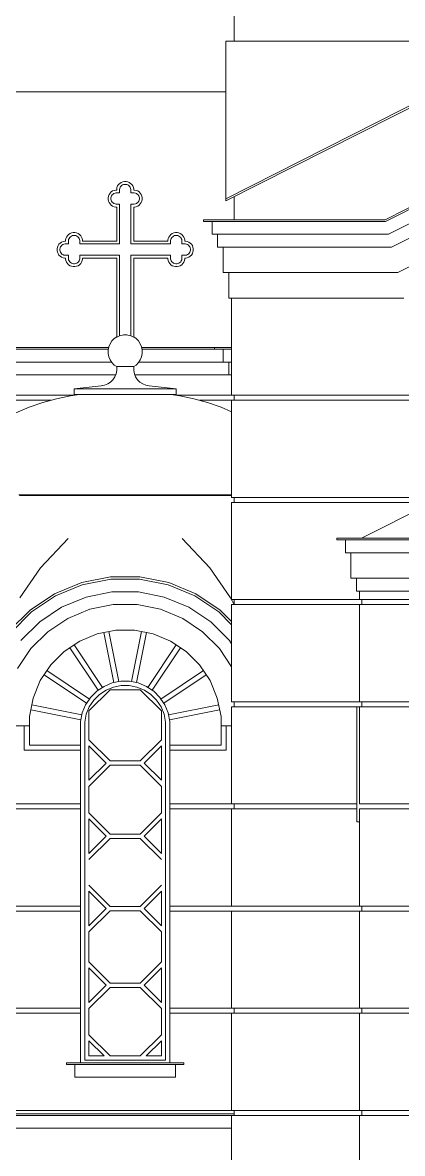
# Model space of a CAD drawing. Header units: millimetres. Extents: x -4890 to 184123, y 36 to 148549.
# Drawn here: x 81105 to 85564, y 115674 to 128955 of the extents above; entities that cross this region are included whole.
import ezdxf

# ---------------------------------------------------------------- set-up
doc = ezdxf.new("R2010")
doc.units = ezdxf.units.MM
doc.layers.add('Wall_Satelit', color=253, linetype='Continuous', lineweight=5)

msp = doc.modelspace()

# ---------------------------------------------------------------- linework, layer by layer
at = {"layer": 'Wall_Satelit'}
for p, q in [((83589.7, 128739), (83589.7, 129169)), ((83489.7, 126884.9), (83489.7, 128739)), ((83489.7, 128739), (87148.4, 128739)), ((83489.7, 126884.9), (87148.4, 128739)), ((83489.7, 126860.3), (87157.5, 128719)), ((85360.9, 126639), (89509.7, 128741.4)), ((85365.7, 126619), (89509.7, 128719)), ((85401.5, 126469), (89509.7, 128550.8)), ((85437.3, 126319), (89509.7, 128382.7)), ((78099.7, 128141.4), (83489.7, 128141.4)), ((85509, 126019), (89509.7, 128046.4)), ((82162.3, 126977.6), (82145.9, 126966.7)), ((82180.5, 126985.1), (82162.3, 126977.6)), ((82199.8, 126989), (82180.5, 126985.1)), ((82209.7, 126989), (82199.8, 126989)), ((82209.7, 126998.9), (82213.5, 127018.2)), ((82209.7, 126989), (82209.7, 126998.9)), ((82213.5, 127018.2), (82221.1, 127036.4)), ((82221.1, 127036.4), (82232, 127052.7)), ((82232, 127052.7), (82245.9, 127066.7)), ((82243, 126995.6), (82245.6, 127008.4)), ((82243, 126955.7), (82243, 126995.6)), ((82245.6, 127008.4), (82250.6, 127020.6)), ((82262.3, 127077.6), (82245.9, 127066.7)), ((82250.6, 127020.6), (82257.9, 127031.5)), ((82267.2, 127040.7), (82257.9, 127031.5)), ((82280.5, 127085.1), (82262.3, 127077.6)), ((82278.1, 127048.1), (82267.2, 127040.7)), ((82290.2, 127053.1), (82278.1, 127048.1)), ((82299.8, 127089), (82280.5, 127085.1)), ((82303.1, 127055.7), (82290.2, 127053.1)), ((82319.5, 127089), (82299.8, 127089)), ((82316.2, 127055.7), (82303.1, 127055.7)), ((82329.1, 127053.1), (82316.2, 127055.7)), ((82338.8, 127085.1), (82319.5, 127089)), ((82341.3, 127048.1), (82329.1, 127053.1)), ((82357, 127077.6), (82338.8, 127085.1)), ((82352.2, 127040.7), (82341.3, 127048.1)), ((82361.5, 127031.5), (82352.2, 127040.7)), ((82373.4, 127066.7), (82357, 127077.6)), ((82368.8, 127020.6), (82361.5, 127031.5)), ((82373.8, 127008.4), (82368.8, 127020.6)), ((82387.3, 127052.7), (82373.4, 127066.7)), ((82376.3, 126995.6), (82373.8, 127008.4)), ((82376.3, 126955.7), (82376.3, 126995.6)), ((82398.3, 127036.4), (82387.3, 127052.7)), ((82405.8, 127018.2), (82398.3, 127036.4)), ((82409.7, 126998.9), (82405.8, 127018.2)), ((82409.7, 126989), (82409.7, 126998.9)), ((82419.5, 126989), (82409.7, 126989)), ((82438.8, 126985.1), (82419.5, 126989)), ((82457, 126977.6), (82438.8, 126985.1)), ((82473.4, 126966.7), (82457, 126977.6)), ((82109.7, 126898.9), (82113.5, 126918.2)), ((82109.7, 126879.1), (82109.7, 126898.9)), ((82113.5, 126859.8), (82109.7, 126879.1)), ((82113.5, 126918.2), (82121.1, 126936.4)), ((82121.1, 126841.6), (82113.5, 126859.8)), ((82121.1, 126936.4), (82132, 126952.7)), ((82132, 126825.2), (82121.1, 126841.6)), ((82132, 126952.7), (82145.9, 126966.7)), ((82143, 126895.6), (82145.6, 126908.4)), ((82143, 126882.4), (82143, 126895.6)), ((82145.6, 126869.6), (82143, 126882.4)), ((82145.6, 126908.4), (82150.6, 126920.6)), ((82150.6, 126857.4), (82145.6, 126869.6)), ((82150.6, 126920.6), (82157.9, 126931.5)), ((82157.9, 126846.5), (82150.6, 126857.4)), ((82167.2, 126940.7), (82157.9, 126931.5)), ((82167.2, 126837.2), (82157.9, 126846.5)), ((82178.1, 126948.1), (82167.2, 126940.7)), ((82178.1, 126829.9), (82167.2, 126837.2)), ((82190.2, 126953.1), (82178.1, 126948.1)), ((82203.1, 126955.7), (82190.2, 126953.1)), ((82243, 126955.7), (82203.1, 126955.7)), ((82416.2, 126955.7), (82376.3, 126955.7)), ((82429.1, 126953.1), (82416.2, 126955.7)), ((82441.3, 126948.1), (82429.1, 126953.1)), ((82452.2, 126940.7), (82441.3, 126948.1)), ((82452.2, 126837.2), (82441.3, 126829.9)), ((82461.5, 126931.5), (82452.2, 126940.7)), ((82452.2, 126837.2), (82461.5, 126846.5)), ((82468.8, 126920.6), (82461.5, 126931.5)), ((82461.5, 126846.5), (82468.8, 126857.4)), ((82473.8, 126908.4), (82468.8, 126920.6)), ((82468.8, 126857.4), (82473.8, 126869.6)), ((82487.3, 126952.7), (82473.4, 126966.7)), ((82476.3, 126895.6), (82473.8, 126908.4)), ((82473.8, 126869.6), (82476.3, 126882.4)), ((82476.3, 126882.4), (82476.3, 126895.6)), ((82498.3, 126936.4), (82487.3, 126952.7)), ((82487.3, 126825.2), (82498.3, 126841.6)), ((82505.8, 126918.2), (82498.3, 126936.4)), ((82498.3, 126841.6), (82505.8, 126859.8)), ((82509.7, 126898.9), (82505.8, 126918.2)), ((82505.8, 126859.8), (82509.7, 126879.1)), ((82509.7, 126879.1), (82509.7, 126898.9)), ((83489.7, 126860.3), (83489.7, 126884.9)), ((83589.7, 126639), (83589.7, 126911)), ((82145.9, 126811.3), (82132, 126825.2)), ((82162.3, 126800.4), (82145.9, 126811.3)), ((82180.5, 126792.8), (82162.3, 126800.4)), ((82190.2, 126824.9), (82178.1, 126829.9)), ((82199.8, 126789), (82180.5, 126792.8)), ((82203.1, 126822.3), (82190.2, 126824.9)), ((82209.7, 126789), (82199.8, 126789)), ((82243, 126822.3), (82203.1, 126822.3)), ((82209.7, 126389), (82209.7, 126789)), ((82243, 126355.7), (82243, 126822.3)), ((82416.2, 126822.3), (82376.3, 126822.3)), ((82376.3, 126355.7), (82376.3, 126822.3)), ((82419.5, 126789), (82409.7, 126789)), ((82409.7, 126389), (82409.7, 126789)), ((82429.1, 126824.9), (82416.2, 126822.3)), ((82438.8, 126792.8), (82419.5, 126789)), ((82441.3, 126829.9), (82429.1, 126824.9)), ((82457, 126800.4), (82438.8, 126792.8)), ((82473.4, 126811.3), (82457, 126800.4)), ((82473.4, 126811.3), (82487.3, 126825.2)), ((83229.7, 126619), (83229.7, 126639)), ((83229.7, 126639), (85360.9, 126639)), ((83229.7, 126619), (85365.7, 126619)), ((83329.7, 126469), (83329.7, 126619)), ((81621.1, 126436.4), (81632, 126452.7)), ((81632, 126452.7), (81645.9, 126466.7)), ((81662.3, 126477.6), (81645.9, 126466.7)), ((81667.2, 126440.7), (81657.9, 126431.5)), ((81680.5, 126485.1), (81662.3, 126477.6)), ((81678.1, 126448.1), (81667.2, 126440.7)), ((81690.2, 126453.1), (81678.1, 126448.1)), ((81699.8, 126489), (81680.5, 126485.1)), ((81703.1, 126455.7), (81690.2, 126453.1)), ((81719.5, 126489), (81699.8, 126489)), ((81716.2, 126455.7), (81703.1, 126455.7)), ((81729.1, 126453.1), (81716.2, 126455.7)), ((81738.8, 126485.1), (81719.5, 126489)), ((81741.3, 126448.1), (81729.1, 126453.1)), ((81757, 126477.6), (81738.8, 126485.1)), ((81752.2, 126440.7), (81741.3, 126448.1)), ((81761.5, 126431.5), (81752.2, 126440.7)), ((81773.4, 126466.7), (81757, 126477.6)), ((81787.3, 126452.7), (81773.4, 126466.7)), ((81798.3, 126436.4), (81787.3, 126452.7)), ((82821.1, 126436.4), (82832, 126452.7)), ((82832, 126452.7), (82845.9, 126466.7)), ((82862.3, 126477.6), (82845.9, 126466.7)), ((82867.2, 126440.7), (82857.9, 126431.5)), ((82880.5, 126485.1), (82862.3, 126477.6)), ((82878.1, 126448.1), (82867.2, 126440.7)), ((82890.2, 126453.1), (82878.1, 126448.1)), ((82899.8, 126489), (82880.5, 126485.1)), ((82903.1, 126455.7), (82890.2, 126453.1)), ((82919.5, 126489), (82899.8, 126489)), ((82916.2, 126455.7), (82903.1, 126455.7)), ((82929.1, 126453.1), (82916.2, 126455.7)), ((82938.8, 126485.1), (82919.5, 126489)), ((82941.3, 126448.1), (82929.1, 126453.1)), ((82957, 126477.6), (82938.8, 126485.1)), ((82952.2, 126440.7), (82941.3, 126448.1)), ((82961.5, 126431.5), (82952.2, 126440.7)), ((82973.4, 126466.7), (82957, 126477.6)), ((82987.3, 126452.7), (82973.4, 126466.7)), ((82998.3, 126436.4), (82987.3, 126452.7)), ((83329.7, 126469), (85401.5, 126469)), ((83394.7, 126319), (83394.7, 126469)), ((81509.7, 126298.9), (81513.5, 126318.2)), ((81513.5, 126318.2), (81521.1, 126336.4)), ((81521.1, 126336.4), (81532, 126352.7)), ((81532, 126352.7), (81545.9, 126366.7)), ((81543, 126295.6), (81545.6, 126308.4)), ((81545.6, 126308.4), (81550.6, 126320.6)), ((81562.3, 126377.6), (81545.9, 126366.7)), ((81550.6, 126320.6), (81557.9, 126331.5)), ((81567.2, 126340.7), (81557.9, 126331.5)), ((81580.5, 126385.1), (81562.3, 126377.6)), ((81578.1, 126348.1), (81567.2, 126340.7)), ((81590.2, 126353.1), (81578.1, 126348.1)), ((81599.8, 126389), (81580.5, 126385.1)), ((81603.1, 126355.7), (81590.2, 126353.1)), ((81609.7, 126389), (81599.8, 126389)), ((81643, 126355.7), (81603.1, 126355.7)), ((81609.7, 126398.9), (81613.5, 126418.2)), ((81609.7, 126389), (81609.7, 126398.9)), ((81613.5, 126418.2), (81621.1, 126436.4)), ((81643, 126395.6), (81645.6, 126408.4)), ((81643, 126355.7), (81643, 126395.6)), ((81645.6, 126408.4), (81650.6, 126420.6)), ((81650.6, 126420.6), (81657.9, 126431.5)), ((81768.8, 126420.6), (81761.5, 126431.5)), ((81773.8, 126408.4), (81768.8, 126420.6)), ((81776.3, 126395.6), (81773.8, 126408.4)), ((81776.3, 126355.7), (81776.3, 126395.6)), ((82243, 126355.7), (81776.3, 126355.7)), ((81805.8, 126418.2), (81798.3, 126436.4)), ((81809.7, 126398.9), (81805.8, 126418.2)), ((81809.7, 126389), (81809.7, 126398.9)), ((82209.7, 126389), (81809.7, 126389)), ((82843, 126355.7), (82376.3, 126355.7)), ((82809.7, 126389), (82409.7, 126389)), ((82809.7, 126398.9), (82813.5, 126418.2)), ((82809.7, 126389), (82809.7, 126398.9)), ((82813.5, 126418.2), (82821.1, 126436.4)), ((82843, 126395.6), (82845.6, 126408.4)), ((82843, 126355.7), (82843, 126395.6)), ((82845.6, 126408.4), (82850.6, 126420.6)), ((82850.6, 126420.6), (82857.9, 126431.5)), ((82968.8, 126420.6), (82961.5, 126431.5)), ((82973.8, 126408.4), (82968.8, 126420.6)), ((82976.3, 126395.6), (82973.8, 126408.4)), ((82976.3, 126355.7), (82976.3, 126395.6)), ((83016.2, 126355.7), (82976.3, 126355.7)), ((83005.8, 126418.2), (82998.3, 126436.4)), ((83009.7, 126398.9), (83005.8, 126418.2)), ((83009.7, 126389), (83009.7, 126398.9)), ((83019.5, 126389), (83009.7, 126389)), ((83029.1, 126353.1), (83016.2, 126355.7)), ((83038.8, 126385.1), (83019.5, 126389)), ((83041.3, 126348.1), (83029.1, 126353.1)), ((83057, 126377.6), (83038.8, 126385.1)), ((83052.2, 126340.7), (83041.3, 126348.1)), ((83061.5, 126331.5), (83052.2, 126340.7)), ((83073.4, 126366.7), (83057, 126377.6)), ((83068.8, 126320.6), (83061.5, 126331.5)), ((83073.8, 126308.4), (83068.8, 126320.6)), ((83087.3, 126352.7), (83073.4, 126366.7)), ((83076.3, 126295.6), (83073.8, 126308.4)), ((83098.3, 126336.4), (83087.3, 126352.7)), ((83105.8, 126318.2), (83098.3, 126336.4)), ((83109.7, 126298.9), (83105.8, 126318.2)), ((83394.7, 126319), (85437.3, 126319)), ((83459.7, 126019), (83459.7, 126319)), ((81509.7, 126279.1), (81509.7, 126298.9)), ((81513.5, 126259.8), (81509.7, 126279.1)), ((81521.1, 126241.6), (81513.5, 126259.8)), ((81532, 126225.2), (81521.1, 126241.6)), ((81545.9, 126211.3), (81532, 126225.2)), ((81543, 126282.4), (81543, 126295.6)), ((81545.6, 126269.6), (81543, 126282.4)), ((81550.6, 126257.4), (81545.6, 126269.6)), ((81562.3, 126200.4), (81545.9, 126211.3)), ((81557.9, 126246.5), (81550.6, 126257.4)), ((81567.2, 126237.2), (81557.9, 126246.5)), ((81580.5, 126192.8), (81562.3, 126200.4)), ((81578.1, 126229.9), (81567.2, 126237.2)), ((81590.2, 126224.9), (81578.1, 126229.9)), ((81599.8, 126189), (81580.5, 126192.8)), ((81603.1, 126222.3), (81590.2, 126224.9)), ((81609.7, 126189), (81599.8, 126189)), ((81643, 126222.3), (81603.1, 126222.3)), ((81609.7, 126179.1), (81609.7, 126189)), ((81613.5, 126159.8), (81609.7, 126179.1)), ((81643, 126182.4), (81643, 126222.3)), ((81645.6, 126169.6), (81643, 126182.4)), ((81773.8, 126169.6), (81776.3, 126182.4)), ((82243, 126222.3), (81776.3, 126222.3)), ((81776.3, 126182.4), (81776.3, 126222.3)), ((81805.8, 126159.8), (81809.7, 126179.1)), ((82209.7, 126189), (81809.7, 126189)), ((81809.7, 126179.1), (81809.7, 126189)), ((82209.7, 125259.2), (82209.7, 126189)), ((82243, 125274.7), (82243, 126222.3)), ((82376.3, 125274.7), (82376.3, 126222.3)), ((82843, 126222.3), (82376.3, 126222.3)), ((82409.7, 125259.2), (82409.7, 126189)), ((82809.7, 126189), (82409.7, 126189)), ((82809.7, 126179.1), (82809.7, 126189)), ((82813.5, 126159.8), (82809.7, 126179.1)), ((82843, 126182.4), (82843, 126222.3)), ((82845.6, 126169.6), (82843, 126182.4)), ((82973.8, 126169.6), (82976.3, 126182.4)), ((83016.2, 126222.3), (82976.3, 126222.3)), ((82976.3, 126182.4), (82976.3, 126222.3)), ((83005.8, 126159.8), (83009.7, 126179.1)), ((83019.5, 126189), (83009.7, 126189)), ((83009.7, 126179.1), (83009.7, 126189)), ((83029.1, 126224.9), (83016.2, 126222.3)), ((83038.8, 126192.8), (83019.5, 126189)), ((83041.3, 126229.9), (83029.1, 126224.9)), ((83057, 126200.4), (83038.8, 126192.8)), ((83052.2, 126237.2), (83041.3, 126229.9)), ((83052.2, 126237.2), (83061.5, 126246.5)), ((83073.4, 126211.3), (83057, 126200.4)), ((83061.5, 126246.5), (83068.8, 126257.4)), ((83068.8, 126257.4), (83073.8, 126269.6)), ((83073.4, 126211.3), (83087.3, 126225.2)), ((83073.8, 126269.6), (83076.3, 126282.4)), ((83076.3, 126282.4), (83076.3, 126295.6)), ((83087.3, 126225.2), (83098.3, 126241.6)), ((83098.3, 126241.6), (83105.8, 126259.8)), ((83105.8, 126259.8), (83109.7, 126279.1)), ((83109.7, 126279.1), (83109.7, 126298.9)), ((81621.1, 126141.6), (81613.5, 126159.8)), ((81632, 126125.2), (81621.1, 126141.6)), ((81645.9, 126111.3), (81632, 126125.2)), ((81650.6, 126157.4), (81645.6, 126169.6)), ((81662.3, 126100.4), (81645.9, 126111.3)), ((81657.9, 126146.5), (81650.6, 126157.4)), ((81667.2, 126137.2), (81657.9, 126146.5)), ((81680.5, 126092.8), (81662.3, 126100.4)), ((81678.1, 126129.9), (81667.2, 126137.2)), ((81690.2, 126124.9), (81678.1, 126129.9)), ((81699.8, 126089), (81680.5, 126092.8)), ((81703.1, 126122.3), (81690.2, 126124.9)), ((81719.5, 126089), (81699.8, 126089)), ((81716.2, 126122.3), (81703.1, 126122.3)), ((81729.1, 126124.9), (81716.2, 126122.3)), ((81738.8, 126092.8), (81719.5, 126089)), ((81741.3, 126129.9), (81729.1, 126124.9)), ((81757, 126100.4), (81738.8, 126092.8)), ((81752.2, 126137.2), (81741.3, 126129.9)), ((81752.2, 126137.2), (81761.5, 126146.5)), ((81773.4, 126111.3), (81757, 126100.4)), ((81761.5, 126146.5), (81768.8, 126157.4)), ((81768.8, 126157.4), (81773.8, 126169.6)), ((81773.4, 126111.3), (81787.3, 126125.2)), ((81787.3, 126125.2), (81798.3, 126141.6)), ((81798.3, 126141.6), (81805.8, 126159.8)), ((82821.1, 126141.6), (82813.5, 126159.8)), ((82832, 126125.2), (82821.1, 126141.6)), ((82845.9, 126111.3), (82832, 126125.2)), ((82850.6, 126157.4), (82845.6, 126169.6)), ((82862.3, 126100.4), (82845.9, 126111.3)), ((82857.9, 126146.5), (82850.6, 126157.4)), ((82867.2, 126137.2), (82857.9, 126146.5)), ((82880.5, 126092.8), (82862.3, 126100.4)), ((82878.1, 126129.9), (82867.2, 126137.2)), ((82890.2, 126124.9), (82878.1, 126129.9)), ((82899.8, 126089), (82880.5, 126092.8)), ((82903.1, 126122.3), (82890.2, 126124.9)), ((82919.5, 126089), (82899.8, 126089)), ((82916.2, 126122.3), (82903.1, 126122.3)), ((82929.1, 126124.9), (82916.2, 126122.3)), ((82938.8, 126092.8), (82919.5, 126089)), ((82941.3, 126129.9), (82929.1, 126124.9)), ((82957, 126100.4), (82938.8, 126092.8)), ((82952.2, 126137.2), (82941.3, 126129.9)), ((82952.2, 126137.2), (82961.5, 126146.5)), ((82973.4, 126111.3), (82957, 126100.4)), ((82961.5, 126146.5), (82968.8, 126157.4)), ((82968.8, 126157.4), (82973.8, 126169.6)), ((82973.4, 126111.3), (82987.3, 126125.2)), ((82987.3, 126125.2), (82998.3, 126141.6)), ((82998.3, 126141.6), (83005.8, 126159.8)), ((83459.7, 126019), (85509, 126019)), ((83524.7, 125719), (83524.7, 126019)), ((85368.2, 126019), (85368.2, 126020.2)), ((83524.7, 125719), (85580.7, 125719)), ((83559.7, 124579), (83559.7, 125719)), ((82154.3, 125216.5), (82182.2, 125244.4)), ((82209.7, 125262.7), (82182.2, 125244.4)), ((82220.9, 125266.2), (82209.7, 125259.2)), ((82243, 125274.7), (82220.9, 125266.2)), ((82253.5, 125281.3), (82243, 125277.1)), ((82254.7, 125281.6), (82253.5, 125281.3)), ((82278.5, 125285.9), (82254.7, 125281.6)), ((82289.4, 125287.7), (82278.5, 125285.9)), ((82296, 125288.6), (82289.4, 125287.7)), ((82299.2, 125289), (82296, 125288.6)), ((82300.3, 125289), (82299.2, 125289)), ((82303.9, 125289), (82300.3, 125289)), ((82307.7, 125289), (82303.9, 125289)), ((82311.6, 125289), (82307.7, 125289)), ((82315.4, 125289), (82311.6, 125289)), ((82319, 125289), (82315.4, 125289)), ((82320.2, 125289), (82319, 125289)), ((82323.3, 125288.6), (82320.2, 125289)), ((82330, 125287.7), (82323.3, 125288.6)), ((82340.9, 125285.9), (82330, 125287.7)), ((82364.6, 125281.6), (82340.9, 125285.9)), ((82365.8, 125281.3), (82364.6, 125281.6)), ((82376.3, 125277.1), (82365.8, 125281.3)), ((82398.4, 125266.2), (82376.3, 125274.7)), ((82409.7, 125259.2), (82398.4, 125266.2)), ((82437.2, 125244.4), (82409.7, 125262.7)), ((82465, 125216.5), (82437.2, 125244.4)), ((77934.7, 125139), (82115.7, 125139)), ((77934.7, 125119), (82111.7, 125119)), ((82109.7, 125108.7), (82117.4, 125147.3)), ((82117.4, 125147.3), (82132.4, 125183.7)), ((82132.4, 125183.7), (82154.3, 125216.5)), ((82486.9, 125183.7), (82465, 125216.5)), ((82502, 125147.3), (82486.9, 125183.7)), ((82509.7, 125108.7), (82502, 125147.3)), ((82503.6, 125139), (83359.7, 125139)), ((82507.6, 125119), (83359.7, 125119)), ((83359.7, 125119), (83359.7, 125139)), ((83359.7, 125139), (83559.7, 125139)), ((83359.7, 125119), (83559.7, 125119)), ((83459.7, 124969), (83459.7, 125119)), ((85084.9, 122899.1), (89508.4, 125140.7)), ((82109.7, 125069.3), (82109.7, 125108.7)), ((82117.4, 125030.7), (82109.7, 125069.3)), ((82132.4, 124994.2), (82117.4, 125030.7)), ((82154.3, 124961.5), (82132.4, 124994.2)), ((82465, 124961.5), (82486.9, 124994.2)), ((82486.9, 124994.2), (82502, 125030.7)), ((82502, 125030.7), (82509.7, 125069.3)), ((82509.7, 125069.3), (82509.7, 125108.7)), ((78034.7, 124969), (82149.3, 124969)), ((82182.2, 124933.6), (82154.3, 124961.5)), ((82209.7, 124915.2), (82182.2, 124933.6)), ((82202, 124830.6), (82209.7, 124869.2)), ((82213.5, 124915.2), (82209.7, 124915.2)), ((82209.7, 124869.2), (82209.7, 124915.2)), ((82221.1, 124915.2), (82213.5, 124915.2)), ((82232, 124915.2), (82221.1, 124915.2)), ((82245.9, 124915.2), (82232, 124915.2)), ((82262.3, 124915.2), (82245.9, 124915.2)), ((82280.5, 124915.2), (82262.3, 124915.2)), ((82299.8, 124915.2), (82280.5, 124915.2)), ((82319.5, 124915.2), (82299.8, 124915.2)), ((82338.8, 124915.2), (82319.5, 124915.2)), ((82357, 124915.2), (82338.8, 124915.2)), ((82373.4, 124915.2), (82357, 124915.2)), ((82387.3, 124915.2), (82373.4, 124915.2)), ((82398.3, 124915.2), (82387.3, 124915.2)), ((82405.8, 124915.2), (82398.3, 124915.2)), ((82409.7, 124915.2), (82405.8, 124915.2)), ((82437.2, 124933.6), (82409.7, 124915.2)), ((82409.7, 124869.2), (82409.7, 124915.2)), ((82417.4, 124830.6), (82409.7, 124869.2)), ((82437.2, 124933.6), (82465, 124961.5)), ((82470, 124969), (83459.7, 124969)), ((83459.7, 124969), (83559.7, 124969)), ((83524.7, 124819), (83524.7, 124969)), ((78099.7, 124819), (82197.1, 124819)), ((82068, 124696.6), (82104.4, 124711.7)), ((82104.4, 124711.7), (82137.2, 124733.6)), ((82137.2, 124733.6), (82165, 124761.5)), ((82165, 124761.5), (82186.9, 124794.2)), ((82186.9, 124794.2), (82202, 124830.6)), ((82432.4, 124794.2), (82417.4, 124830.6)), ((82422.2, 124819), (83524.7, 124819)), ((82454.3, 124761.5), (82432.4, 124794.2)), ((82482.2, 124733.6), (82454.3, 124761.5)), ((82482.2, 124733.6), (82514.9, 124711.7)), ((82514.9, 124711.7), (82551.3, 124696.6)), ((83524.7, 124819), (83559.7, 124819)), ((77559.7, 124579), (81707.5, 124579)), ((81667.8, 124572.9), (81772.6, 124589)), ((81709.7, 124655.6), (82029.4, 124689)), ((81709.7, 124589), (81709.7, 124655.6)), ((81709.7, 124655.6), (81732.7, 124655.6)), ((81709.7, 124589), (81732.7, 124589)), ((81732.7, 124655.6), (81778, 124655.6)), ((81732.7, 124589), (81778, 124589)), ((81778, 124655.6), (81843.6, 124655.6)), ((81778, 124589), (81843.6, 124589)), ((81843.6, 124655.6), (81927.2, 124655.6)), ((81843.6, 124589), (81927.2, 124589)), ((81927.2, 124655.6), (82025.5, 124655.6)), ((81927.2, 124589), (82025.5, 124589)), ((82025.5, 124655.6), (82134.7, 124655.6)), ((82025.5, 124589), (82134.7, 124589)), ((82029.4, 124689), (82068, 124696.6)), ((82134.7, 124655.6), (82250.6, 124655.6)), ((82134.7, 124589), (82250.6, 124589)), ((82250.6, 124655.6), (82368.8, 124655.6)), ((82250.6, 124589), (82368.8, 124589)), ((82368.8, 124655.6), (82484.7, 124655.6)), ((82368.8, 124589), (82484.7, 124589)), ((82484.7, 124655.6), (82593.9, 124655.6)), ((82484.7, 124589), (82593.9, 124589)), ((82551.3, 124696.6), (82590, 124689)), ((82590, 124689), (82909.7, 124655.6)), ((82593.9, 124655.6), (82692.1, 124655.6)), ((82593.9, 124589), (82692.1, 124589)), ((82692.1, 124655.6), (82775.7, 124655.6)), ((82692.1, 124589), (82775.7, 124589)), ((82775.7, 124655.6), (82841.4, 124655.6)), ((82775.7, 124589), (82841.4, 124589)), ((82841.4, 124655.6), (82886.6, 124655.6)), ((82841.4, 124589), (82886.6, 124589)), ((82846.7, 124589), (82951.6, 124572.9)), ((82886.6, 124655.6), (82909.7, 124655.6)), ((82886.6, 124589), (82909.7, 124589)), ((82909.7, 124589), (82909.7, 124655.6)), ((82911.8, 124579), (83559.7, 124579)), ((83559.7, 124579), (88399.9, 124579)), ((83589.7, 124519), (83589.7, 124579)), ((77559.7, 124519), (81437.9, 124519)), ((81182.5, 124436.7), (81341.4, 124491.9)), ((81341.4, 124491.9), (81503.4, 124537.4)), ((81503.4, 124537.4), (81667.8, 124572.9)), ((82951.6, 124572.9), (83116, 124537.4)), ((83116, 124537.4), (83277.9, 124491.9)), ((83181.5, 124519), (83559.7, 124519)), ((83277.9, 124491.9), (83436.8, 124436.7)), ((83559.7, 124519), (88281.5, 124519)), ((83559.7, 123379), (83559.7, 124519)), ((81027.3, 124372), (81182.5, 124436.7)), ((83436.8, 124436.7), (83559.7, 124385.5)), ((81060.6, 123409.7), (81270.9, 123409.7)), ((81067, 123401.1), (81276.2, 123401.1)), ((81270.9, 123409.7), (81491.2, 123409.7)), ((81276.2, 123401.1), (81495.4, 123401.1)), ((81491.2, 123409.7), (81719.3, 123409.7)), ((81495.4, 123401.1), (81722.4, 123401.1)), ((81719.3, 123409.7), (81953.2, 123409.7)), ((81722.4, 123401.1), (81955, 123401.1)), ((81953.2, 123409.7), (82190.5, 123409.7)), ((81955, 123401.1), (82191.1, 123401.1)), ((82190.5, 123409.7), (82428.9, 123409.7)), ((82191.1, 123401.1), (82428.3, 123401.1)), ((82428.3, 123401.1), (82664.3, 123401.1)), ((82428.9, 123409.7), (82666.2, 123409.7)), ((82664.3, 123401.1), (82897, 123401.1)), ((82666.2, 123409.7), (82900, 123409.7)), ((82897, 123401.1), (83124, 123401.1)), ((82900, 123409.7), (83128.2, 123409.7)), ((83124, 123401.1), (83343.1, 123401.1)), ((83128.2, 123409.7), (83348.5, 123409.7)), ((83343.1, 123401.1), (83552.3, 123401.1)), ((83348.5, 123409.7), (83558.8, 123409.7)), ((83552.3, 123401.1), (83559.7, 123401.1)), ((83559.7, 123379), (86031.9, 123379)), ((83559.7, 123319), (85913.5, 123319)), ((83559.7, 122179), (83559.7, 123319)), ((83589.7, 123319), (83589.7, 123379)), ((81316.8, 122551.6), (81641.9, 122895.4)), ((83302.6, 122551.6), (82977.5, 122895.4)), ((84794.7, 122879.1), (84794.7, 122899.1)), ((84794.7, 122899.1), (86727.5, 122899.1)), ((84794.7, 122879.1), (86727.5, 122879.1)), ((84894.7, 122729.1), (84894.7, 122879.1)), ((84894.7, 122729.1), (86768.9, 122729.1)), ((84959.7, 122429.1), (84959.7, 122729.1)), ((83165.5, 122696.5), (83167.1, 122696.5)), ((81073.4, 122200.4), (81316.8, 122551.6)), ((83546, 122200.4), (83302.6, 122551.6)), ((81480.1, 122246), (81798.8, 122378)), ((81492.6, 122222.6), (81806.5, 122352.6)), ((81798.8, 122378), (82137.2, 122445.3)), ((81806.5, 122352.6), (82139.8, 122419)), ((82137.2, 122445.3), (82309.7, 122445.3)), ((82139.8, 122419), (82309.7, 122419)), ((82309.7, 122445.3), (82482.2, 122445.3)), ((82309.7, 122419), (82479.6, 122419)), ((82479.6, 122419), (82812.8, 122352.6)), ((82482.2, 122445.3), (82820.5, 122378)), ((82812.8, 122352.6), (83126.8, 122222.6)), ((82820.5, 122378), (83139.3, 122246)), ((84959.7, 122429.1), (86795.8, 122429.1)), ((85024.7, 122279.1), (85024.7, 122429.1)), ((81193.3, 122054.3), (81480.1, 122246)), ((81210, 122033.8), (81492.6, 122222.6)), ((81563.6, 122089.7), (81850.3, 122208.4)), ((81850.3, 122208.4), (82154.5, 122269)), ((82154.5, 122269), (82464.8, 122269)), ((82464.8, 122269), (82769.1, 122208.4)), ((82769.1, 122208.4), (83055.7, 122089.7)), ((83126.8, 122222.6), (83409.3, 122033.8)), ((83139.3, 122246), (83426.1, 122054.3)), ((83588.6, 122119), (83546, 122200.4)), ((85024.7, 122279.1), (86822.7, 122279.1)), ((85059.7, 122179), (85059.7, 122279.1)), ((81305.7, 121917.3), (81563.6, 122089.7)), ((81634.7, 121956.8), (81894, 122064.2)), ((81894, 122064.2), (82169.3, 122119)), ((82169.3, 122119), (82450, 122119)), ((82450, 122119), (82725.3, 122064.2)), ((82725.3, 122064.2), (82984.7, 121956.8)), ((83055.7, 122089.7), (83313.7, 121917.3)), ((83559.7, 122179), (85059.7, 122179)), ((83559.7, 122119), (85059.7, 122119)), ((83559.7, 120979), (83559.7, 122119)), ((83589.7, 122119), (83589.7, 122179)), ((85059.7, 122179), (86837.2, 122179)), ((85059.7, 120979), (85059.7, 122119)), ((85059.7, 122119), (86837.2, 122119)), ((85089.7, 122119), (85089.7, 122179)), ((80949.3, 121810.4), (81193.3, 122054.3)), ((80969.8, 121793.6), (81210, 122033.8)), ((81401.3, 121800.8), (81634.7, 121956.8)), ((82984.7, 121956.8), (83218.1, 121800.8)), ((83409.3, 122033.8), (83559.7, 121883.5)), ((83426.1, 122054.3), (83559.7, 121920.7)), ((81086.3, 121698), (81305.7, 121917.3)), ((81202.8, 121602.3), (81401.3, 121800.8)), ((81981.5, 121775.7), (82198.9, 121819)), ((82177.8, 121203), (82060.8, 121791.5)), ((82236.7, 121214.7), (82119.6, 121803.2)), ((82198.9, 121819), (82420.5, 121819)), ((82382.7, 121214.7), (82499.7, 121803.2)), ((82420.5, 121819), (82637.8, 121775.7)), ((82441.5, 121203), (82558.6, 121791.5)), ((83218.1, 121800.8), (83416.5, 121602.3)), ((83313.7, 121917.3), (83533.1, 121698)), ((81592.5, 121567.8), (81776.8, 121690.9)), ((81776.8, 121690.9), (81981.5, 121775.7)), ((82637.8, 121775.7), (82842.6, 121690.9)), ((82842.6, 121690.9), (83026.8, 121567.8)), ((83559.7, 121658.1), (83533.1, 121698)), ((81046.9, 121368.9), (81202.8, 121602.3)), ((81435.8, 121411.1), (81592.5, 121567.8)), ((81993.1, 121113.8), (81659.7, 121612.7)), ((82042.9, 121147.1), (81709.6, 121646)), ((82576.4, 121147.1), (82909.7, 121646)), ((82626.3, 121113.8), (82959.6, 121612.7)), ((83026.8, 121567.8), (83183.5, 121411.1)), ((83559.7, 121388.1), (83416.5, 121602.3)), ((81312.7, 121226.8), (81435.8, 121411.1)), ((83306.6, 121226.8), (83183.5, 121411.1)), ((81357.6, 121294), (81856.5, 120960.7)), ((81390.9, 121343.9), (81889.8, 121010.6)), ((82729.5, 121010.6), (83228.4, 121343.9)), ((82762.9, 120960.7), (83261.7, 121294)), ((81227.9, 121022.1), (81312.7, 121226.8)), ((81993.1, 121113.8), (82061, 121159.2)), ((82042.9, 121147.1), (82061, 121159.2)), ((82061, 121159.2), (82156.5, 121198.8)), ((82084.7, 121114.9), (82171.1, 121150.7)), ((82156.5, 121198.8), (82177.8, 121203)), ((82171.1, 121150.7), (82262.9, 121169)), ((82177.8, 121203), (82236.7, 121214.7)), ((82236.7, 121214.7), (82258, 121219)), ((82258, 121219), (82361.4, 121219)), ((82262.9, 121169), (82356.5, 121169)), ((82356.5, 121169), (82448.2, 121150.7)), ((82361.4, 121219), (82382.7, 121214.7)), ((82382.7, 121214.7), (82441.5, 121203)), ((82441.5, 121203), (82462.8, 121198.8)), ((82448.2, 121150.7), (82534.7, 121114.9)), ((82462.8, 121198.8), (82558.4, 121159.2)), ((82558.4, 121159.2), (82626.3, 121113.8)), ((82558.4, 121159.2), (82576.4, 121147.1)), ((83391.4, 121022.1), (83306.6, 121226.8)), ((81184.7, 120804.7), (81227.9, 121022.1)), ((81844.4, 120942.6), (81889.8, 121010.6)), ((81884.7, 120870), (82133.6, 121119)), ((81888.7, 120918.9), (81940.7, 120996.7)), ((81889.8, 121010.6), (81901.9, 121028.6)), ((81901.9, 121028.6), (81975, 121101.7)), ((81940.7, 120996.7), (82006.9, 121062.9)), ((81975, 121101.7), (81993.1, 121113.8)), ((82006.9, 121062.9), (82084.7, 121114.9)), ((82133.6, 121119), (82485.7, 121119)), ((82734.7, 120870), (82485.7, 121119)), ((82534.7, 121114.9), (82612.5, 121062.9)), ((82612.5, 121062.9), (82678.6, 120996.7)), ((82626.3, 121113.8), (82644.3, 121101.7)), ((82717.5, 121028.6), (82644.3, 121101.7)), ((82730.6, 120918.9), (82678.6, 120996.7)), ((82729.5, 121010.6), (82717.5, 121028.6)), ((82774.9, 120942.6), (82729.5, 121010.6)), ((83434.7, 120804.7), (83391.4, 121022.1)), ((81200.4, 120884), (81788.9, 120767)), ((81212.1, 120942.8), (81800.6, 120825.8)), ((81804.8, 120847.1), (81844.4, 120942.6)), ((81844.4, 120942.6), (81856.5, 120960.7)), ((81852.9, 120832.5), (81888.7, 120918.9)), ((81884.7, 120532.9), (81884.7, 120870)), ((82766.4, 120832.5), (82730.6, 120918.9)), ((82734.7, 120532.9), (82734.7, 120870)), ((82774.9, 120942.6), (82762.9, 120960.7)), ((82814.5, 120847.1), (82774.9, 120942.6)), ((82818.7, 120825.8), (83407.2, 120942.8)), ((82830.4, 120767), (83418.9, 120884)), ((83559.7, 120979), (85059.7, 120979)), ((83559.7, 120919), (85029.7, 120919)), ((83559.7, 120919), (85029.7, 120919)), ((83559.7, 119779), (83559.7, 120919)), ((83589.7, 120919), (83589.7, 120979)), ((85029.7, 120903.2), (85029.7, 120919)), ((85029.7, 120919), (85059.7, 120919)), ((85029.7, 120919), (85059.7, 120919)), ((85029.7, 120891.6), (85029.7, 120903.2)), ((85029.7, 120875.7), (85029.7, 120891.6)), ((85029.7, 120790.9), (85029.7, 120875.7)), ((85059.7, 120979), (86837.2, 120979)), ((85059.7, 119779), (85059.7, 120919)), ((85059.7, 120919), (86837.2, 120919)), ((85089.7, 120919), (85089.7, 120979)), ((81184.7, 120694), (81184.7, 120804.7)), ((81784.7, 120745.6), (81804.8, 120847.1)), ((81784.7, 120745.6), (81788.9, 120767)), ((81784.7, 120469), (81784.7, 120745.6)), ((81800.6, 120825.8), (81804.8, 120847.1)), ((81834.7, 120740.7), (81852.9, 120832.5)), ((81834.7, 116769), (81834.7, 120740.7)), ((82784.7, 120740.7), (82766.4, 120832.5)), ((82784.7, 116769), (82784.7, 120740.7)), ((82834.7, 120745.6), (82814.5, 120847.1)), ((82818.7, 120825.8), (82814.5, 120847.1)), ((82834.7, 120745.6), (82830.4, 120767)), ((82834.7, 120469), (82834.7, 120745.6)), ((83434.7, 120694), (83434.7, 120804.7)), ((85029.7, 120746.1), (85029.7, 120790.9)), ((85029.7, 120712.7), (85029.7, 120746.1)), ((80949, 120694), (81184.7, 120694)), ((81124.7, 120409), (81124.7, 120694)), ((81184.7, 120469), (81184.7, 120694)), ((81184.7, 120469), (81184.7, 120694)), ((83434.7, 120469), (83434.7, 120694)), ((83434.7, 120469), (83434.7, 120694)), ((83434.7, 120694), (83559.7, 120694)), ((83494.7, 120409), (83494.7, 120694)), ((85029.7, 120667.9), (85029.7, 120712.7)), ((85029.7, 120511.1), (85029.7, 120667.9)), ((81184.7, 120469), (81784.7, 120469)), ((81784.7, 120409), (81784.7, 120469)), ((81884.7, 120532.9), (82133.6, 120284)), ((82087.9, 120259), (81884.7, 120462.2)), ((81884.7, 120055.7), (81884.7, 120462.2)), ((82485.7, 120284), (82734.7, 120532.9)), ((82531.4, 120259), (82734.7, 120462.2)), ((82734.7, 120055.7), (82734.7, 120462.2)), ((82834.7, 120409), (82834.7, 120469)), ((82834.7, 120469), (83434.7, 120469)), ((85029.7, 120443.9), (85029.7, 120511.1)), ((81124.7, 120409), (81784.7, 120409)), ((81784.7, 119779), (81784.7, 120409)), ((82834.7, 119779), (82834.7, 120409)), ((82834.7, 120409), (83494.7, 120409)), ((85029.7, 120394.1), (85029.7, 120443.9)), ((85029.7, 120326.9), (85029.7, 120394.1)), ((81884.7, 120055.7), (82087.9, 120259)), ((81884.7, 119985), (82133.6, 120234)), ((82133.6, 120284), (82485.7, 120284)), ((82133.6, 120234), (82485.7, 120234)), ((82734.7, 119985), (82485.7, 120234)), ((82734.7, 120055.7), (82531.4, 120259)), ((85029.7, 120122.1), (85029.7, 120326.9)), ((85029.7, 120042.9), (85029.7, 120122.1)), ((81884.7, 119672.9), (81884.7, 119985)), ((82734.7, 119672.9), (82734.7, 119985)), ((85029.7, 119984.1), (85029.7, 120042.9)), ((85029.7, 119904.8), (85029.7, 119984.1)), ((85029.7, 119569), (85029.7, 119904.8)), ((80963.5, 119779), (81784.7, 119779)), ((80963.5, 119719), (81784.7, 119719)), ((81784.7, 119719), (81784.7, 119779)), ((81784.7, 118579), (81784.7, 119719)), ((81884.7, 119672.9), (82133.6, 119424)), ((82485.7, 119424), (82734.7, 119672.9)), ((82834.7, 119719), (82834.7, 119779)), ((82834.7, 119779), (83559.7, 119779)), ((82834.7, 118579), (82834.7, 119719)), ((82834.7, 119719), (83559.7, 119719)), ((83559.7, 119779), (85029.7, 119779)), ((83559.7, 119719), (85029.7, 119719)), ((83559.7, 118579), (83559.7, 119719)), ((83589.7, 119719), (83589.7, 119779)), ((85059.7, 119779), (86837.2, 119779)), ((85059.7, 118579), (85059.7, 119719)), ((85059.7, 119719), (86837.2, 119719)), ((82087.9, 119399), (81884.7, 119602.2)), ((81884.7, 119195.7), (81884.7, 119602.2)), ((82531.4, 119399), (82734.7, 119602.2)), ((82734.7, 119195.7), (82734.7, 119602.2)), ((85029.7, 119569), (85059.7, 119569)), ((81884.7, 119195.7), (82087.9, 119399)), ((82133.6, 119424), (82485.7, 119424)), ((82734.7, 119195.7), (82531.4, 119399)), ((81884.7, 119125), (82133.6, 119374)), ((82133.6, 119374), (82485.7, 119374)), ((82734.7, 119125), (82485.7, 119374)), ((81884.7, 118822.9), (82133.6, 118574)), ((82087.9, 118549), (81884.7, 118752.2)), ((81884.7, 118345.7), (81884.7, 118752.2)), ((82485.7, 118574), (82734.7, 118822.9)), ((82531.4, 118549), (82734.7, 118752.2)), ((82734.7, 118345.7), (82734.7, 118752.2)), ((80963.5, 118579), (81784.7, 118579)), ((80963.5, 118519), (81784.7, 118519)), ((81784.7, 118519), (81784.7, 118579)), ((81784.7, 117379), (81784.7, 118519)), ((81884.7, 118345.7), (82087.9, 118549)), ((81884.7, 118275), (82133.6, 118524)), ((82133.6, 118574), (82485.7, 118574)), ((82133.6, 118524), (82485.7, 118524)), ((82734.7, 118275), (82485.7, 118524)), ((82734.7, 118345.7), (82531.4, 118549)), ((82834.7, 118519), (82834.7, 118579)), ((82834.7, 118579), (83559.7, 118579)), ((82834.7, 117379), (82834.7, 118519)), ((82834.7, 118519), (83559.7, 118519)), ((83559.7, 118579), (85059.7, 118579)), ((83559.7, 118519), (85059.7, 118519)), ((83559.7, 117379), (83559.7, 118519)), ((85059.7, 118579), (86837.2, 118579)), ((85059.7, 117379), (85059.7, 118519)), ((85059.7, 118519), (86837.2, 118519)), ((85089.7, 118519), (85089.7, 118579)), ((81884.7, 117922.9), (81884.7, 118275)), ((82734.7, 117922.9), (82734.7, 118275)), ((81884.7, 117922.9), (82133.6, 117674)), ((81884.7, 117445.7), (81884.7, 117852.2)), ((82087.9, 117649), (81884.7, 117852.2)), ((82485.7, 117674), (82734.7, 117922.9)), ((82531.4, 117649), (82734.7, 117852.2)), ((82734.7, 117445.7), (82734.7, 117852.2)), ((82133.6, 117674), (82485.7, 117674)), ((81884.7, 117445.7), (82087.9, 117649)), ((81884.7, 117375), (82133.6, 117624)), ((82133.6, 117624), (82485.7, 117624)), ((82734.7, 117375), (82485.7, 117624)), ((82734.7, 117445.7), (82531.4, 117649)), ((80963.5, 117379), (81784.7, 117379)), ((80963.5, 117319), (81784.7, 117319)), ((81784.7, 117319), (81784.7, 117379)), ((81784.7, 116739), (81784.7, 117319)), ((81884.7, 117067.9), (81884.7, 117375)), ((82734.7, 117067.9), (82734.7, 117375)), ((82834.7, 117319), (82834.7, 117379)), ((82834.7, 117379), (83559.7, 117379)), ((82834.7, 116739), (82834.7, 117319)), ((82834.7, 117319), (83559.7, 117319)), ((83559.7, 117379), (85059.7, 117379)), ((83559.7, 117319), (85059.7, 117319)), ((83559.7, 116179), (83559.7, 117319)), ((83589.7, 117319), (83589.7, 117379)), ((85059.7, 117379), (86837.2, 117379)), ((85059.7, 116179), (85059.7, 117319)), ((85059.7, 117319), (86837.2, 117319)), ((85089.7, 117319), (85089.7, 117379)), ((81884.7, 117067.9), (82133.6, 116819)), ((82485.7, 116819), (82734.7, 117067.9)), ((82062.9, 116819), (81884.7, 116997.2)), ((81884.7, 116819), (81884.7, 116997.2)), ((82556.4, 116819), (82734.7, 116997.2)), ((82734.7, 116819), (82734.7, 116997.2)), ((81834.7, 116769), (82784.7, 116769)), ((81884.7, 116819), (82062.9, 116819)), ((82133.6, 116819), (82485.7, 116819)), ((82556.4, 116819), (82734.7, 116819)), ((81619.7, 116719), (81619.7, 116739)), ((81619.7, 116739), (82999.7, 116739)), ((81619.7, 116719), (82999.7, 116719)), ((81719.7, 116569), (81719.7, 116719)), ((82899.7, 116569), (82899.7, 116719)), ((82999.7, 116719), (82999.7, 116739)), ((81719.7, 116569), (82899.7, 116569)), ((83589.7, 116139), (80853.7, 116139)), ((83559.7, 116119), (80853.7, 116119)), ((83559.7, 116179), (80963.5, 116179)), ((83559.7, 116179), (85059.7, 116179)), ((83559.7, 116119), (85059.7, 116119)), ((83559.7, 114979), (83559.7, 116119)), ((83589.7, 116119), (83589.7, 116179)), ((85059.7, 116179), (86837.2, 116179)), ((85059.7, 114979), (85059.7, 116119)), ((85059.7, 116119), (86837.2, 116119)), ((85089.7, 116119), (85089.7, 116179)), ((83559.7, 115969), (80895.1, 115969))]:
    msp.add_line(p, q, dxfattribs=at)

doc.saveas('drawing.dxf')
